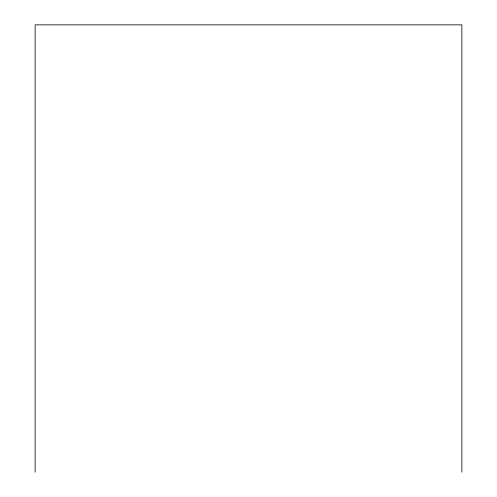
<?xml version="1.0" encoding="UTF-8"?>
<svg xmlns="http://www.w3.org/2000/svg" width="497" height="497" viewBox="0 0 497 497"><rect width="100%" height="100%" fill="white"/><g stroke="black" fill="none" stroke-linecap="round" stroke-linejoin="round"><path stroke-width="0.75" d="M461.868 472.15L461.868 24.85L35.132 24.85L35.132 472.15"/></g></svg>
